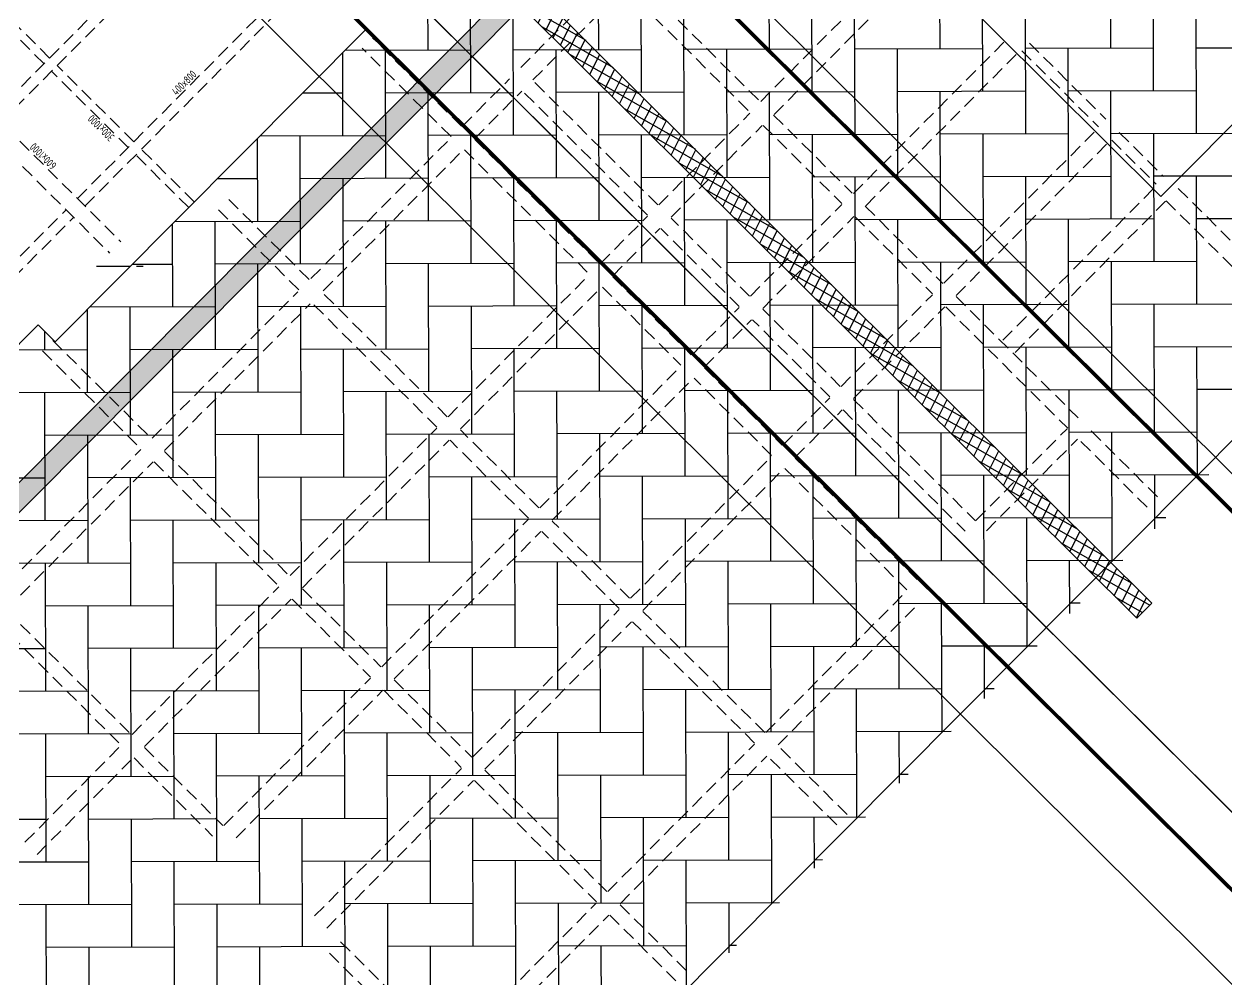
# Model space of a CAD drawing. Extents: x 175043 to 520012312, y -19343 to 3500891844.
# Drawn here: x 518866898 to 518911997, y 3499849409 to 3499885250 of the extents above; entities that cross this region are included whole.
import ezdxf
from ezdxf.enums import TextEntityAlignment as Align

# ---------------------------------------------------------------- set-up
doc = ezdxf.new("R2010")
doc.units = 0
doc.header["$LTSCALE"] = 1000
doc.header["$MEASUREMENT"] = 0
doc.linetypes.add('CENTER', pattern=[2, 1.25, -0.25, 0.25, -0.25])
doc.linetypes.add('DASHED', pattern=[0.75, 0.5, -0.25])
doc.layers.get('0').update_dxf_attribs({"linetype": 'CONTINUOUS'})
for name, color, linetype in [('AE-EQPM-TOLT', 70, 'CONTINUOUS'), ('C-XREF-EXT', 7, 'CONTINUOUS'), ('S-POST-POUR_后浇带', 20, 'CONTINUOUS'), ('S_AXIS', 8, 'CENTER'), ('S_BEAM', 4, 'DASHED'), ('S_BEAM_SECD_TEXT_VERT', 211, 'CONTINUOUS'), ('S_BEAM_WALL', 5, 'DASHED'), ('S_PSPR', 43, 'CONTINUOUS')]:
    doc.layers.add(name, color=color, linetype=linetype)
doc.layers.add('内框', color=8, linetype='CONTINUOUS', plot=False)
doc.layers.add('板边界', color=1, linetype='CONTINUOUS', lineweight=0)
doc.styles.add('样式 1', font='Tssdeng.shx', dxfattribs={"width": 0.7, "bigfont": 'Tssdchn.shx'})
doc.styles.add('黑体', font='simhei.ttf')

# ---------------------------------------------------------------- blocks, each defined once
blk = doc.blocks.new('THAPE_A0L_inner')
at = {"layer": '内框'}
blk.add_lwpolyline([(0, 0), (1189, 0), (1189, 841.0000000000001), (0, 841.0000000000001)], close=True, dxfattribs=at)
at = {"layer": '内框', "const_width": 1.4}
blk.add_lwpolyline([(25, 831.0000000000001), (25, 10), (1179, 10), (1179, 831.0000000000001)], close=True, dxfattribs=at)
at = {"layer": '内框', "const_width": 0.5}
blk.add_lwpolyline([(1099, 831.0000000000001), (1099, 10)], dxfattribs=at)
at = {"layer": '内框', "style": '黑体', "width": 0.7999999999999972}
blk.add_attdef('内框名称', (66.24697749059997, 846.9568371820002), '', height=9, dxfattribs=at)
blk = doc.blocks.new('20200812.12303204')
at = {"layer": 'S_BEAM_WALL'}
for p, q in [((-519145123.7355223, -3499630859.956045), (-519145123.7355189, -3499635959.956079)), ((-519144473.7355225, -3499630859.956044), (-519144473.7355196, -3499635959.956079)), ((-519161248.735527, -3499635959.956041), (-519155298.735523, -3499635959.955995)), ((-519145148.7355199, -3499635984.956007), (-519149298.7355156, -3499635984.955999)), ((-519137848.7355406, -3499635984.956021), (-519144448.7355204, -3499635984.956007)), ((-519161923.7355263, -3499636559.956042), (-519161923.7355282, -3499644359.956047)), ((-519161273.7355261, -3499636559.956041), (-519161273.7355275, -3499644359.956045)), ((-519161248.7355223, -3499636559.95604), (-519155298.735523, -3499636558.200547)), ((-519154773.7355361, -3499636559.954351), (-519154773.7355361, -3499644359.954351)), ((-519154123.7355349, -3499636559.95435), (-519154123.7355371, -3499644359.954351)), ((-519149973.7355287, -3499636559.956012), (-519149973.7355301, -3499644359.95601)), ((-519149323.7355297, -3499636559.956012), (-519149323.7355316, -3499644359.956009)), ((-519145148.7355206, -3499636534.956007), (-519149298.7355161, -3499636534.955999)), ((-519145123.7355237, -3499636559.95608), (-519145123.735517, -3499644359.956084)), ((-519144473.7355227, -3499636559.956079), (-519144473.7355175, -3499644359.956086)), ((-519137848.7355411, -3499636534.956022), (-519144448.7355211, -3499636534.956009)), ((-519137823.7355068, -3499636559.956042), (-519137823.7355051, -3499644359.956043)), ((-519137173.7355058, -3499636559.956043), (-519137173.7355058, -3499644359.956043)), ((-519161948.7355261, -3499644384.956013), (-519165598.7355344, -3499644384.956013)), ((-519154798.7355232, -3499644384.956016), (-519161248.7355247, -3499644384.956013)), ((-519149998.7355185, -3499644384.956017), (-519154098.7355227, -3499644384.956015)), ((-519145148.7354891, -3499644384.956018), (-519149298.7355182, -3499644384.956018)), ((-519137848.7355449, -3499644384.956023), (-519144448.7354903, -3499644384.95602)), ((-519131948.7358017, -3499644384.956041), (-519137148.7355444, -3499644384.956039)), ((-519161948.7355247, -3499644934.956015), (-519165598.7355332, -3499644934.956013)), ((-519161923.7355294, -3499644959.956046), (-519161923.7355297, -3499652759.956055)), ((-519161273.735527, -3499644959.956045), (-519161273.7355306, -3499652759.956052)), ((-519154798.7355251, -3499644934.956014), (-519161248.7355247, -3499644934.956013)), ((-519154773.7355394, -3499644959.954375), (-519154773.7355385, -3499652759.954371)), ((-519154123.7355382, -3499644959.954373), (-519154123.7355399, -3499652759.954374)), ((-519149998.7355177, -3499644934.956017), (-519154098.7355242, -3499644934.956017)), ((-519149973.7355173, -3499644959.957684), (-519149973.7355189, -3499652759.957682)), ((-519149323.735518, -3499644959.957684), (-519149323.7355189, -3499652759.957682)), ((-519145148.7354889, -3499644934.95602), (-519149298.7355194, -3499644934.956017)), ((-519145123.735517, -3499644959.956085), (-519145123.7355099, -3499652759.956085)), ((-519144473.7355163, -3499644959.956085), (-519144473.7355101, -3499652759.956086)), ((-519137848.7355444, -3499644934.956022), (-519144448.7354901, -3499644934.956019)), ((-519137823.7355058, -3499644959.956043), (-519137823.7355037, -3499652709.956043)), ((-519137173.7355049, -3499644959.956043), (-519137173.7355042, -3499652709.956043)), ((-519131948.7358017, -3499644934.956041), (-519137148.7355437, -3499644934.95604)), ((-519165598.7355342, -3499652784.955997), (-519161948.7355304, -3499652784.956)), ((-519161248.7355304, -3499652784.956002), (-519154798.7355247, -3499652784.956007)), ((-519154098.7355242, -3499652784.956009), (-519149998.7355204, -3499652784.956013)), ((-519149298.7355201, -3499652784.956013), (-519145148.7354922, -3499652784.956019)), ((-519144448.7354918, -3499652784.956018), (-519137848.735549, -3499652784.956028)), ((-519137148.7355485, -3499652784.956026), (-519132748.7355571, -3499652784.956032)), ((-519165598.7355351, -3499653334.955997), (-519161948.7355304, -3499653334.956)), ((-519161923.7355287, -3499653359.956053), (-519161923.7355328, -3499660859.956022)), ((-519161273.7355299, -3499653359.956052), (-519161273.7355323, -3499660859.956022)), ((-519161248.7355301, -3499653334.956), (-519154798.7355256, -3499653334.956007)), ((-519154773.735539, -3499653359.954386), (-519154773.7355366, -3499660859.956035)), ((-519154123.7355378, -3499653359.954386), (-519154123.7355382, -3499660859.956036)), ((-519154098.7355247, -3499653334.956008), (-519149998.7355196, -3499653334.956014)), ((-519149973.7355185, -3499653359.957682), (-519149973.7355194, -3499660859.956025)), ((-519149323.7355194, -3499653359.957682), (-519149323.7355211, -3499660859.956024)), ((-519149298.7355208, -3499653334.956014), (-519145148.7354918, -3499653334.956017)), ((-519145123.7355106, -3499653359.956084), (-519145123.7355044, -3499660859.956074)), ((-519144473.7355092, -3499653359.956086), (-519144473.7355042, -3499660859.956074)), ((-519144448.7354913, -3499653334.956021), (-519137848.735548, -3499653334.956026)), ((-519137823.7355044, -3499653409.956043), (-519137823.7355051, -3499660859.956036)), ((-519137173.7355051, -3499653409.956044), (-519137173.7355037, -3499660859.956035)), ((-519137148.735549, -3499653334.956028), (-519132748.735559, -3499653334.956032)), ((-519154798.7355266, -3499660884.956024), (-519161248.7355492, -3499660884.956021)), ((-519154098.7355275, -3499660884.956025), (-519149998.7355208, -3499660884.956028)), ((-519145148.735472, -3499660884.95603), (-519149298.7355213, -3499660884.956028)), ((-519137848.7355895, -3499660884.956033), (-519144448.7354729, -3499660884.956029)), ((-519137148.7355902, -3499660884.956033), (-519132448.7354689, -3499660884.956036)), ((-519154798.7355275, -3499661434.956025), (-519161248.735549, -3499661434.956022)), ((-519149998.7355213, -3499661434.956026), (-519154098.7355268, -3499661434.956025)), ((-519145148.7354727, -3499661434.95603), (-519149298.7355196, -3499661434.956026)), ((-519137848.7355897, -3499661434.956034), (-519144448.7354724, -3499661434.95603)), ((-519137148.7355909, -3499661434.956034), (-519132448.7354705, -3499661434.956037)), ((-519154773.7355368, -3499661459.954374), (-519154773.7355385, -3499663959.956002)), ((-519154123.7355378, -3499661459.954373), (-519154123.7355373, -3499663959.956002)), ((-519149973.7355196, -3499661459.956024), (-519149973.7355204, -3499663959.956001)), ((-519149323.7355189, -3499661459.956024), (-519149323.7355196, -3499663959.956003)), ((-519145123.7355037, -3499661459.956076), (-519145123.7355018, -3499663959.956046)), ((-519144473.7355018, -3499661459.956075), (-519144473.7355027, -3499663959.956047)), ((-519137823.7355042, -3499661459.956034), (-519137823.7355037, -3499663959.956016)), ((-519137173.7355042, -3499661459.956035), (-519137173.7355042, -3499663959.956016)), ((-519154798.7355146, -3499663984.956008), (-519161248.7355242, -3499663984.956004)), ((-519154098.7355132, -3499663984.956007), (-519149998.7355199, -3499663984.956009)), ((-519149298.7355208, -3499663984.956009), (-519145148.7349577, -3499663984.956012)), ((-519144448.7349596, -3499663984.956014), (-519137848.7356675, -3499663984.956015)), ((-519161798.7355251, -3499664559.956005), (-519161798.7355258, -3499669409.956021)), ((-519154798.7355149, -3499664534.956007), (-519161248.7355235, -3499664534.956006)), ((-519161248.7355244, -3499664559.956007), (-519161248.7355263, -3499669409.956023)), ((-519154773.7355385, -3499664559.956002), (-519154773.735539, -3499669409.956022)), ((-519154123.7355394, -3499664559.956), (-519154123.7355385, -3499669409.956022)), ((-519154098.7355137, -3499664534.956008), (-519149998.7355208, -3499664534.956011)), ((-519149973.7355194, -3499664559.956003), (-519149973.7355211, -3499669409.959421)), ((-519149323.7355223, -3499664559.956003), (-519149323.7355223, -3499669409.959421)), ((-519149298.7355208, -3499664534.956011), (-519145148.7349586, -3499664534.956011)), ((-519145123.7355015, -3499664559.956048), (-519145123.735497, -3499669409.956066)), ((-519144473.7355027, -3499664559.956048), (-519144473.7354977, -3499669409.956064)), ((-519144448.7349586, -3499664534.956012), (-519137848.7356665, -3499664534.956015)), ((-519137823.7355037, -3499664559.956016), (-519137823.7355022, -3499669409.956029)), ((-519137173.7355037, -3499664559.956016), (-519137173.7355027, -3499669375.41158)), ((-519161948.7355494, -3499669434.956), (-519165598.7354894, -3499669434.955999)), ((-519149998.7355165, -3499669434.956015), (-519154098.7355118, -3499669434.956009)), ((-519145148.7355342, -3499669434.956021), (-519149298.735518, -3499669434.956016)), ((-519137848.7354975, -3499669434.956029), (-519144448.7355328, -3499669434.956022)), ((-519161948.7355502, -3499669984.956002), (-519165598.7354884, -3499669984.955998)), ((-519157198.7340503, -3499678059.956067), (-519157198.7340412, -3499669984.956007)), ((-519149998.7355177, -3499669984.956014), (-519154098.735513, -3499669984.95601)), ((-519145148.7355328, -3499669984.95602), (-519149298.735517, -3499669984.956016)), ((-519137848.7354975, -3499669984.956029), (-519144448.7355323, -3499669984.956021)), ((-519154773.7355485, -3499670009.954355), (-519154773.7355514, -3499678059.956069)), ((-519154123.7355494, -3499670009.954353), (-519154123.7355499, -3499678059.956068)), ((-519149998.7355266, -3499670009.959419), (-519149998.7355278, -3499678059.95607)), ((-519149348.7355263, -3499670009.959421), (-519149348.7355275, -3499678059.95607)), ((-519145148.7355328, -3499670009.956066), (-519145148.7355263, -3499677759.956108)), ((-519144448.7355342, -3499670009.956066), (-519144448.7355275, -3499677759.956108)), ((-519157848.7340498, -3499678084.956067), (-519165848.7355385, -3499678084.956066)), ((-519154798.7355132, -3499678259.956069), (-519157148.7340488, -3499678259.956068)), ((-519150048.7355275, -3499678259.956069), (-519154098.7355142, -3499678259.956068)), ((-519157848.7340498, -3499678734.956067), (-519165848.7355404, -3499678734.956066)), ((-519154798.7355137, -3499678659.956069), (-519157148.7340488, -3499678659.956068)), ((-519150048.7355273, -3499678659.956069), (-519154098.7355139, -3499678659.956069))]:
    blk.add_line(p, q, dxfattribs=at)
at = {"layer": 'S_BEAM_WALL', "linetype": 'ByBlock'}
for p, q in [((-519154798.735513, -3499669434.95601), (-519161248.7355504, -3499669434.956003)), ((-519154798.735512, -3499669984.956011), (-519161248.7355502, -3499669984.956001)), ((-519157848.7340508, -3499678059.956069), (-519157848.7340403, -3499669984.956008))]:
    blk.add_line(p, q, dxfattribs=at)
blk = doc.blocks.new('tyuu')
at = {"layer": 'S-POST-POUR_后浇带'}
h = blk.add_hatch(dxfattribs=at)
h.set_pattern_fill('STARS', color=0, scale=800.0000000000001, angle=359.999999970209, style=0)
h.set_pattern_definition([(330.1299814658792, (110223.9792790413, -31400.49949002266), (86.26202715710403, 150.1960807933469), [100, -100]), (30.12998146587946, (110223.9792790413, -31400.49949002266), (-86.9426079373464, 149.8031472966687), [100, -100]), (90.12998146587934, (110310.468167305, -31350.30315136909), (-173.2046350944503, -0.3929334966781539), [100, -100])])
h.paths.add_polyline_path([(96395.71534490585, 30350.00597786903), (96395.71534442902, 31150.00597763062), (50195.71532058716, 31150.00599479675), (50195.71531867981, 30350.00599384308)])
h = blk.add_hatch(dxfattribs=at)
h.set_pattern_fill('ANSI37', color=256, scale=2999.999999999999, angle=359.999999970209, style=0)
h.set_pattern_definition([(15.12998146587938, (143695.6971058846, -80849.99174952507), (-97.87863034846615, 362.0010686739867), []), (105.1299814658793, (143695.6971058846, -80849.99174952507), (-362.0010686739867, -97.87863034846615), [])])
h.paths.add_polyline_path([(97195.71532058716, 30350.00596642494), (96395.71531963348, 30350.00596642494), (96395.71529436111, -2166.68999671936), (97195.71529388428, -2166.689998626709)])
at = {"layer": 'S_PSPR'}
for points in [[(96395.71534490585, 30350.00597786903), (96395.71534442902, 31150.00597763062), (50195.71532058716, 31150.00599479675), (50195.71531867981, 30350.00599384308)], [(97195.71532058716, 30350.00596642494), (96395.71531963348, 30350.00596642494), (96395.71529436111, -2166.68999671936), (97195.71529388428, -2166.689998626709)]]:
    blk.add_lwpolyline(points, close=True, dxfattribs=at)
blk = doc.blocks.new('A$C3E1F0DB5')
blk.add_blockref('tyuu', (4.199858665466309, 1.192092895507812e-06))

msp = doc.modelspace()

# ---------------------------------------------------------------- hatches: boundary and pattern name
at = {"transparency": 33554585}
h = msp.add_hatch(dxfattribs=at)
h.set_pattern_fill('AR-HBONE', color=256, scale=400, style=0)
h.set_pattern_definition([(90.15766774840533, (518805312.7573299, 3499858453.292259), (-1604.396850564649, 1595.591033409951), [4800, -1600]), (180.1576677484053, (518805308.3544214, 3499860053.286201), (-1604.396850564649, 1595.591033409951), [4800, -1600])])
edge = h.paths.add_edge_path()
edge.add_line((518926254.3366117, 3499890719.802715), (518925343.9391551, 3499894058.782325))
edge.add_line((518925343.9391551, 3499894058.782325), (518924105.075242, 3499896358.378389))
edge.add_line((518924105.075242, 3499896358.378389), (518922603.699543, 3499898212.049621))
edge.add_line((518922603.699543, 3499898212.049621), (518916911.281021, 3499903873.29163))
edge.add_line((518916911.281021, 3499903873.29163), (518917087.5716301, 3499904050.553079))
edge.add_line((518917087.5716301, 3499904050.553079), (518916591.2395768, 3499904544.166786))
edge.add_line((518916591.2395768, 3499904544.166786), (518916582.2524974, 3499904535.130214))
edge.add_line((518916582.2524974, 3499904535.130214), (518912348.8804411, 3499909708.896125))
edge.add_line((518912348.8804411, 3499909708.896125), (518912440.2220736, 3499909800.740779))
edge.add_line((518912440.2220736, 3499909800.740779), (518911943.890018, 3499910294.354485))
edge.add_line((518911943.890018, 3499910294.354485), (518911450.2763116, 3499909798.02243))
edge.add_line((518911450.2763116, 3499909798.02243), (518911468.0024574, 3499909780.39337))
edge.add_line((518911468.0024574, 3499909780.39337), (518900855.3077388, 3499899109.254198))
edge.add_line((518900855.3077388, 3499899109.254198), (518900837.5815935, 3499899126.883257))
edge.add_line((518900837.5815935, 3499899126.883257), (518897205.9910859, 3499895475.293399))
edge.add_line((518897205.9910859, 3499895475.293399), (518881217.0084302, 3499911376.706348))
edge.add_line((518881217.0084302, 3499911376.706348), (518867395.8323237, 3499897479.416548))
edge.add_line((518867395.8323237, 3499897479.416548), (518879165.9927708, 3499885773.719771))
edge.add_line((518879165.9927708, 3499885773.719771), (518879698.3559583, 3499885032.71303))
edge.add_line((518879698.3559583, 3499885032.71303), (518868063.1757372, 3499873333.45747))
edge.add_line((518868063.1757372, 3499873333.45747), (518867425.0359287, 3499873968.10227))
edge.add_line((518867425.0359287, 3499873968.10227), (518863194.058663, 3499869713.824942))
edge.add_line((518863194.058663, 3499869713.824942), (518863832.197868, 3499869079.180738))
edge.add_line((518863832.197868, 3499869079.180738), (518829702.335114, 3499834761.363974))
edge.add_line((518829702.335114, 3499834761.363974), (518829418.7137476, 3499835043.43194))
edge.add_line((518829418.7137476, 3499835043.43194), (518829207.1756881, 3499834830.71398))
edge.add_line((518829207.1756881, 3499834830.71398), (518821655.8335815, 3499842340.69825))
edge.add_line((518821655.8335815, 3499842340.69825), (518811113.6380894, 3499831740.529934))
edge.add_line((518811113.6380894, 3499831740.529934), (518817495.0645287, 3499825393.998096))
edge.add_line((518817495.0645287, 3499825393.998096), (518820104.1655467, 3499828017.46753))
edge.add_line((518820104.1655467, 3499828017.46753), (518815211.7492064, 3499832883.088714))
edge.add_line((518815211.7492064, 3499832883.088714), (518820324.1764482, 3499838023.670284))
edge.add_line((518820324.1764482, 3499838023.670284), (518833618.7854527, 3499824801.874201))
edge.add_line((518833618.7854527, 3499824801.874201), (518836862.5363043, 3499828063.488466))
edge.add_line((518836862.5363043, 3499828063.488466), (518834770.763074, 3499830143.805321))
edge.add_line((518834770.763074, 3499830143.805321), (518845912.3295829, 3499841346.728862))
edge.add_line((518845912.3295829, 3499841346.728862), (518865092.10694, 3499822271.996706))
edge.add_line((518865092.10694, 3499822271.996706), (518921682.8186889, 3499878678.016511))
edge.add_arc((518912868.9208628, 3499888912.759542), 13506.84122212195, 310.7341860664399, 367.688497263448)

# ---------------------------------------------------------------- linework, layer by layer
at = {"layer": 'AE-EQPM-TOLT', "color": 243}
msp.add_lwpolyline([(518839916.3956134, 3500003435.281699), (518824191.2169595, 3499987623.525285), (518867301.213953, 3499944749.636291), (518869240.6552689, 3499946699.264825), (518893206.4030535, 3499922864.774415), (518891126.0416638, 3499920773.449531), (518900489.5047697, 3499911461.268923), (518888642.7758115, 3499899549.299618), (518909519.7591317, 3499878786.656888), (518916923.6073843, 3499886231.653556, 0.359685675015196)], format="xyb", dxfattribs=at)
at = {"layer": 'S_AXIS'}
msp.add_line((518869611.073971, 3499876166.184423), (518871449.5437059, 3499876171.234065), dxfattribs=at)
at = {"layer": 'S_BEAM'}
for p, q in [((518865741.7237474, 3499881847.790358), (518874238.9299386, 3499890391.793969)), ((518866025.3421149, 3499881565.725432), (518874522.5483055, 3499890109.729043)), ((518867857.1805266, 3499883974.89778), (518864276.5432757, 3499887536.012356)), ((518867645.6318321, 3499883762.184005), (518864064.9945816, 3499887323.298581)), ((518868896.9780749, 3499878709.818063), (518877394.1842679, 3499887253.821677)), ((518869180.5964428, 3499878427.753137), (518877677.8026344, 3499886971.75675)), ((518862480.1125233, 3499885091.537012), (518870527.7846467, 3499877087.943782)), ((518862057.0151346, 3499884666.109463), (518870104.687259, 3499876662.516232)), ((518870800.8468258, 3499880624.17216), (518867929.2466637, 3499883480.115524)), ((518871012.3955202, 3499880836.885936), (518868140.795358, 3499883692.829299)), ((518873069.726989, 3499878367.662591), (518871084.4616575, 3499880342.103679)), ((518873281.2757203, 3499878580.376329), (518871296.0103522, 3499880554.817454)), ((518861986.3877988, 3499871761.168477), (518868473.8806877, 3499878284.390513)), ((518862270.0061828, 3499871479.103569), (518868757.4990542, 3499878002.325587))]:
    msp.add_line(p, q, dxfattribs=at)
at = {"layer": '板边界', "linetype": 'ByBlock'}
msp.add_lwpolyline([(518912440.2220736, 3499909800.740779), (518911943.890018, 3499910294.354485), (518911450.2763116, 3499909798.02243), (518911468.0024574, 3499909780.39337), (518900855.3077388, 3499899109.254198), (518900837.5815935, 3499899126.883257), (518897205.9910859, 3499895475.293399), (518881217.0084302, 3499911376.706348), (518867395.8323237, 3499897479.416548), (518879165.9927708, 3499885773.719771), (518879698.3559583, 3499885032.71303), (518868063.1757372, 3499873333.45747), (518867425.0359287, 3499873968.10227), (518863194.058663, 3499869713.824942), (518863832.197868, 3499869079.180738), (518829702.335114, 3499834761.363974)], dxfattribs=at)
msp.add_lwpolyline([(518865092.124396, 3499822271.979346), (518921426.9368912, 3499878926.984594, 0.2580388579288733), (518925883.1202421, 3499890842.757335, -0.2537554438911886)], format="xyb", dxfattribs=at)

# ---------------------------------------------------------------- block references
at = {"layer": 'C-XREF-EXT', "rotation": 45.15733130593954}
msp.add_blockref('A$C3E1F0DB5', (518839106.9015084, 3499796143.68984), dxfattribs=at)
at = {"layer": 'S_BEAM_WALL', "rotation": 135.1573313215642}
msp.add_blockref('20200812.12303204', (-2317038504.410053, 1384537220.829168), dxfattribs=at)
at = {"layer": '内框', "xscale": 100, "yscale": 100, "zscale": 100, "rotation": 45.15729833413873}
for p in [(518915904.8561424, 3499845557.300851), (518841631.6123096, 3499770875.117659)]:
    msp.add_blockref('THAPE_A0L_inner', p, dxfattribs=at)

# ---------------------------------------------------------------- texts
at = {"layer": 'S_BEAM_SECD_TEXT_VERT', "linetype": 'Continuous', "style": '样式 1', "width": 0.7}
for s, rotation, p in [('400x800', 45.15733930649509, (518873003.1022556, 3499882942.196418)), ('300x1000', 135.1573392874738, (518869890.409196, 3499881457.864589)), ('600x1000', 135.1573392874738, (518867717.8911768, 3499880399.869449))]:
    msp.add_text(s, height=300, rotation=rotation, dxfattribs=at).set_placement(p, align=Align.CENTER)

doc.saveas('drawing.dxf')
